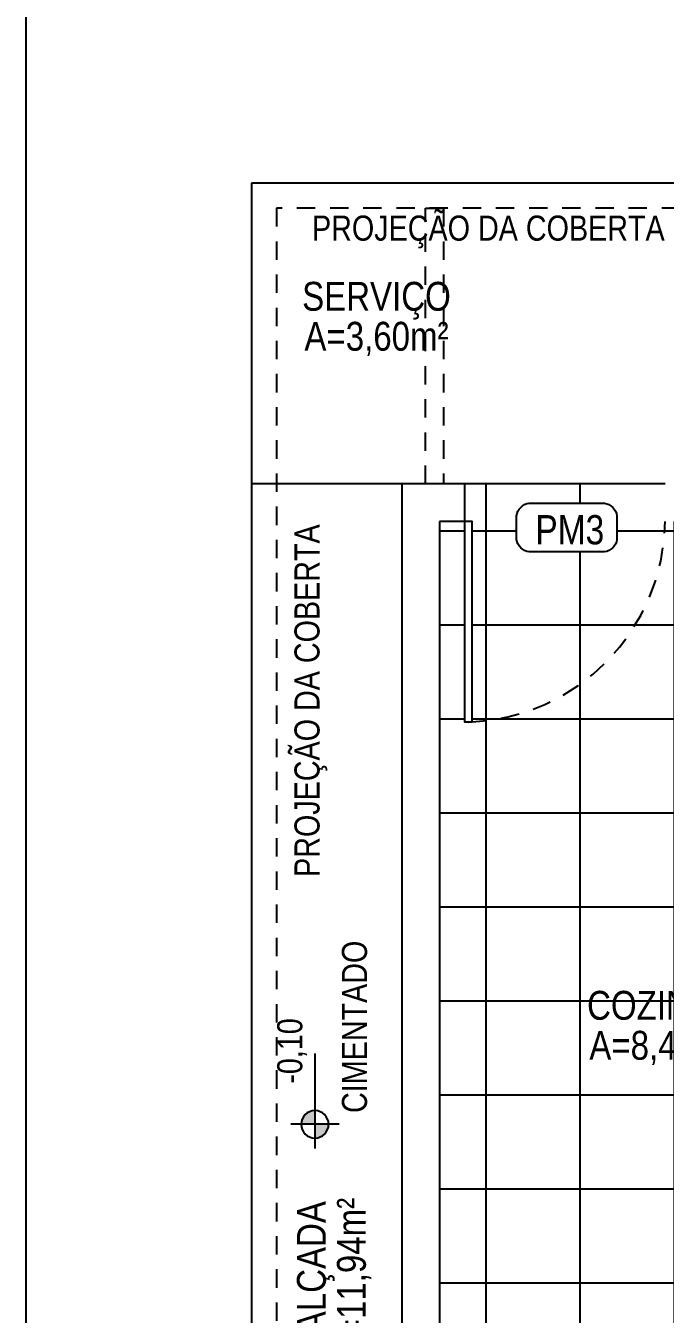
# Model space of a CAD drawing. Header units: millimetres. Extents: x 3923 to 4007, y 744 to 863.
# Drawn here: x 3951.17 to 3955.5, y 848.08 to 856.82 of the extents above; entities that cross this region are included whole.
import ezdxf
from ezdxf.enums import TextEntityAlignment as Align

# ---------------------------------------------------------------- set-up
doc = ezdxf.new("R2010")
doc.units = ezdxf.units.MM
doc.linetypes.add('HIDDEN2', pattern=[0.1875, 0.125, -0.0625])
for name, color, linetype in [('-HIDRO', 8, 'Continuous'), ('DIVERSOS', 1, 'Continuous'), ('E-txt-g', 3, 'Continuous')]:
    doc.layers.add(name, color=color, linetype=linetype)
doc.layers.add('E-Txt-W', color=7, linetype='Continuous', lineweight=20)
doc.styles.add('F2', font='ARIALN.TTF')
doc.styles.add('REG60', font='romans.shx', dxfattribs={"width": 0.8, "height": 0.15})
doc.styles.add('REG80', font='romans.shx', dxfattribs={"width": 0.8, "height": 0.2})

# ---------------------------------------------------------------- blocks, each defined once
blk = doc.blocks.new('TXT-AMB75')
at = {"layer": 'E-txt-g', "style": 'REG80', "width": 0.8, "flags": 8}
blk.add_attdef('TXT', text='', height=0.2, dxfattribs=at).set_placement((0.0055, 0.2964), align=Align.CENTER)
at = {"layer": 'E-Txt-W', "style": 'REG60', "width": 0.8, "flags": 8}
blk.add_attdef('TXT', text='', height=0.15, dxfattribs=at).set_placement((0.0055, 0.0271), align=Align.CENTER)
blk = doc.blocks.new('NIVEL')
at = {"layer": 'DIVERSOS'}
h = blk.add_hatch(color=7, dxfattribs=at)
h.paths.add_polyline_path([(0, 0.137, 0.414214), (-0.137, 0), (0, 0)])
h.paths.add_polyline_path([(0, 0), (0, -0.137, 0.414214), (0.137, 0)])
at = {"layer": 'DIVERSOS', "color": 7}
for p, q in [((0, 0.242), (0, -0.242)), ((0.709, 0), (-0.242, 0))]:
    blk.add_line(p, q, dxfattribs=at)
blk.add_circle((0, 0), 0.137, dxfattribs=at)

msp = doc.modelspace()

# ---------------------------------------------------------------- hatches: boundary and pattern name
at = {"layer": '-HIDRO'}
h = msp.add_hatch(dxfattribs=at)
h.set_pattern_fill('ANSI37,_O', color=256, scale=5.103, angle=45)
h.set_pattern_definition([(90, (4625.9708, -407.04896), (-0.637875, 9e-17), []), (180, (4625.9708, -407.04896), (-9e-17, -0.637875), [])])
h.paths.add_polyline_path([(3954.1418, 853.7103), (3954.1418, 853.4552), (3953.9717, 853.4552), (3953.9717, 846.396), (3955.7578, 846.396), (3955.7578, 847.0764), (3957.5438, 847.0764), (3957.5438, 847.3691), (3956.3296, 847.3691), (3956.3296, 848.6703), (3956.6933, 848.7615), (3956.6933, 852.1855), (3956.3064, 852.1855), (3956.3064, 853.4552), (3955.5026, 853.4552), (3955.5026, 853.7103)])
edge = h.paths.add_edge_path(flags=16)
edge.add_arc((3955.0752, 853.3483), 0.1007, 278.33262, 351.66738, ccw=False)
edge.add_line((3955.0898, 853.2486), (3954.579, 853.2491))
edge.add_arc((3954.593, 853.3483), 0.1001, 188.39907, 261.9681, ccw=False)
edge.add_line((3954.4939, 853.3337), (3954.4939, 853.4947))
edge.add_arc((3954.5941, 853.4802), 0.1013, 98.6118, 171.74152, ccw=False)
edge.add_line((3954.579, 853.5803), (3955.0898, 853.5798))
edge.add_arc((3955.0752, 853.4801), 0.1007, 8.33262, 81.66738, ccw=False)
edge.add_line((3955.1748, 853.4947), (3955.1748, 853.3337))
edge = h.paths.add_edge_path(flags=16)
edge.add_arc((3956.1657, 853.0478), 0.1007, 278.33262, 351.66738, ccw=False)
edge.add_line((3956.1803, 852.9481), (3955.6695, 852.9486))
edge.add_arc((3955.6835, 853.0478), 0.1001, 188.39907, 261.9681, ccw=False)
edge.add_line((3955.5844, 853.0332), (3955.5844, 853.1942))
edge.add_arc((3955.6846, 853.1797), 0.1013, 98.6118, 171.74152, ccw=False)
edge.add_line((3955.6695, 853.2798), (3956.1803, 853.2793))
edge.add_arc((3956.1657, 853.1796), 0.1007, 8.33262, 81.66738, ccw=False)
edge.add_line((3956.2653, 853.1942), (3956.2653, 853.0332))
h.paths.add_polyline_path([(3954.1418, 853.4552), (3954.1418, 852.0955), (3954.1928, 852.0955), (3954.1928, 853.4552)], flags=16)
edge = h.paths.add_edge_path(flags=16)
edge.add_line((3955.8506, 849.4262), (3954.9634, 849.4262))
edge = h.paths.add_edge_path(flags=16)
edge.add_arc((3955.1274, 849.4262), 0.0932, 0, 360)
edge = h.paths.add_edge_path(flags=16)
edge.add_line((3955.1274, 849.2623), (3955.1274, 849.5901))
h.paths.add_polyline_path([(3954.9663, 850.0188), (3955.9868, 850.0188), (3955.9868, 850.3263), (3954.9663, 850.3263)], flags=24)
h.paths.add_polyline_path([(3954.8714, 849.7074), (3956.0817, 849.7074), (3956.0817, 850.059), (3954.8714, 850.059)], flags=24)
h.paths.add_polyline_path([(3955.3479, 849.4284), (3955.8442, 849.4284), (3955.8442, 849.7338), (3955.3479, 849.7338)], flags=24)
h.paths.add_polyline_path([(3955.4817, 847.5868), (3956.0333, 847.5868), (3956.0333, 847.9964), (3955.4817, 847.9964)], flags=24)

# ---------------------------------------------------------------- linework, layer by layer
for p, q in [((3951.1651, 860.2592), (3951.1651, 818.7548)), ((3952.696, 855.7515), (3952.696, 834.9143)), ((3957.799, 855.7515), (3952.696, 855.7515)), ((3954.1418, 853.7103), (3953.7166, 853.7103)), ((3953.7166, 853.7103), (3953.7166, 844.0862)), ((3954.1418, 853.7103), (3954.1418, 853.4552)), ((3955.5026, 853.7103), (3954.1418, 853.7103)), ((3954.1418, 853.4552), (3953.9717, 853.4552)), ((3953.9717, 853.4552), (3953.9717, 844.0862))]:
    msp.add_line(p, q, dxfattribs=at)
at = {"layer": '-HIDRO', "linetype": 'HIDDEN2'}
for p, q in [((3952.8661, 855.5814), (3952.8661, 835.0844)), ((3957.6289, 855.5814), (3952.8661, 855.5814))]:
    msp.add_line(p, q, dxfattribs=at)
at = {"layer": '-HIDRO', "linetype": 'Continuous'}
msp.add_line((3953.7166, 853.7103), (3952.696, 853.7103), dxfattribs=at)
at = {"layer": '-HIDRO', "linetype": 'HIDDEN2'}
msp.add_lwpolyline([(3953.877, 853.7103), (3953.877, 855.5814), (3953.9993, 855.5814), (3953.9993, 853.7103)], close=True, dxfattribs=at)
at = {"layer": '-HIDRO', "linetype": 'Continuous'}
msp.add_lwpolyline([(3955.1748, 853.3337, -0.331371), (3955.0898, 853.2486), (3954.579, 853.2491, -0.332506), (3954.4939, 853.3337), (3954.4939, 853.4947, -0.330378), (3954.579, 853.5803), (3955.0898, 853.5798, -0.331371), (3955.1748, 853.4947)], format="xyb", close=True, dxfattribs=at)
msp.add_lwpolyline([(3954.1418, 853.4552), (3954.1418, 852.0955), (3954.1928, 852.0955), (3954.1928, 853.4552)], close=True, dxfattribs=at)
at = {"layer": '-HIDRO', "linetype": 'HIDDEN2'}
msp.add_arc((3954.1207, 853.4756), 1.3821, 271.93303, 359.1514, dxfattribs=at)

# ---------------------------------------------------------------- block references
at = {"layer": '-HIDRO'}
ref = msp.add_blockref('TXT-AMB75', (3953.5372, 854.5181), dxfattribs=dict(at, xscale=1.240029, yscale=1.240029, zscale=1.240029))
ref.add_attrib('TXT', 'SERVIÇO', dxfattribs={"layer": 'E-txt-g', "color": 2, "height": 0.19562, "style": 'F2'}).set_placement((3953.544, 854.8857), align=Align.CENTER)
ref.add_attrib('TXT', 'A=3,60m²', dxfattribs={"layer": 'E-Txt-W', "height": 0.19562, "style": 'F2'}).set_placement((3953.544, 854.6145), align=Align.CENTER)
ref = msp.add_blockref('TXT-AMB75', (3955.4698, 849.7071), dxfattribs=dict(at, xscale=1.240029, yscale=1.240029, zscale=1.240029))
ref.add_attrib('TXT', 'COZINHA', dxfattribs={"layer": 'E-txt-g', "color": 2, "height": 0.19562, "style": 'F2'}).set_placement((3955.4766, 850.0747), align=Align.CENTER)
ref.add_attrib('TXT', 'A=8,40m²', dxfattribs={"layer": 'E-Txt-W', "height": 0.19562, "style": 'F2'}).set_placement((3955.4766, 849.8035), align=Align.CENTER)
at = {"layer": '-HIDRO', "linetype": 'Continuous', "xscale": -0.6779959121431578, "yscale": 0.6779959121431578, "zscale": 0.6779959121431578, "rotation": 270}
msp.add_blockref('NIVEL', (3953.1265, 849.3649), dxfattribs=at)
at = {"layer": '-HIDRO'}
ref = msp.add_blockref('TXT-AMB75', (3953.568, 848.308), dxfattribs=dict(at, xscale=1.240029, yscale=1.240029, zscale=1.240029, rotation=90))
ref.add_attrib('TXT', 'CALÇADA', dxfattribs={"layer": 'E-txt-g', "color": 2, "height": 0.19562, "rotation": 90, "style": 'F2'}).set_placement((3953.2004, 848.3148), align=Align.CENTER)
ref.add_attrib('TXT', 'A=11,94m²', dxfattribs={"layer": 'E-Txt-W', "height": 0.19562, "rotation": 90, "style": 'F2'}).set_placement((3953.4716, 848.3148), align=Align.CENTER)

# ---------------------------------------------------------------- texts
at = {"layer": '-HIDRO', "linetype": 'Continuous', "style": 'F2'}
for s, height, p in [('PROJEÇÃO DA COBERTA', 0.1701, (3953.1067, 855.5313)), ('PM3', 0.19832, (3954.6217, 853.4987, 2.9121))]:
    msp.add_text(s, height=height, dxfattribs=at).set_placement(p, align=Align.TOP_LEFT)
for s, p in [('PROJEÇÃO DA COBERTA', (3952.9876, 851.0438)), ('CIMENTADO', (3953.3096, 849.4421)), ('-0,10', (3952.8707, 849.6406))]:
    msp.add_text(s, height=0.1701, rotation=90, dxfattribs=at).set_placement(p, align=Align.TOP_LEFT)

doc.saveas('drawing.dxf')
